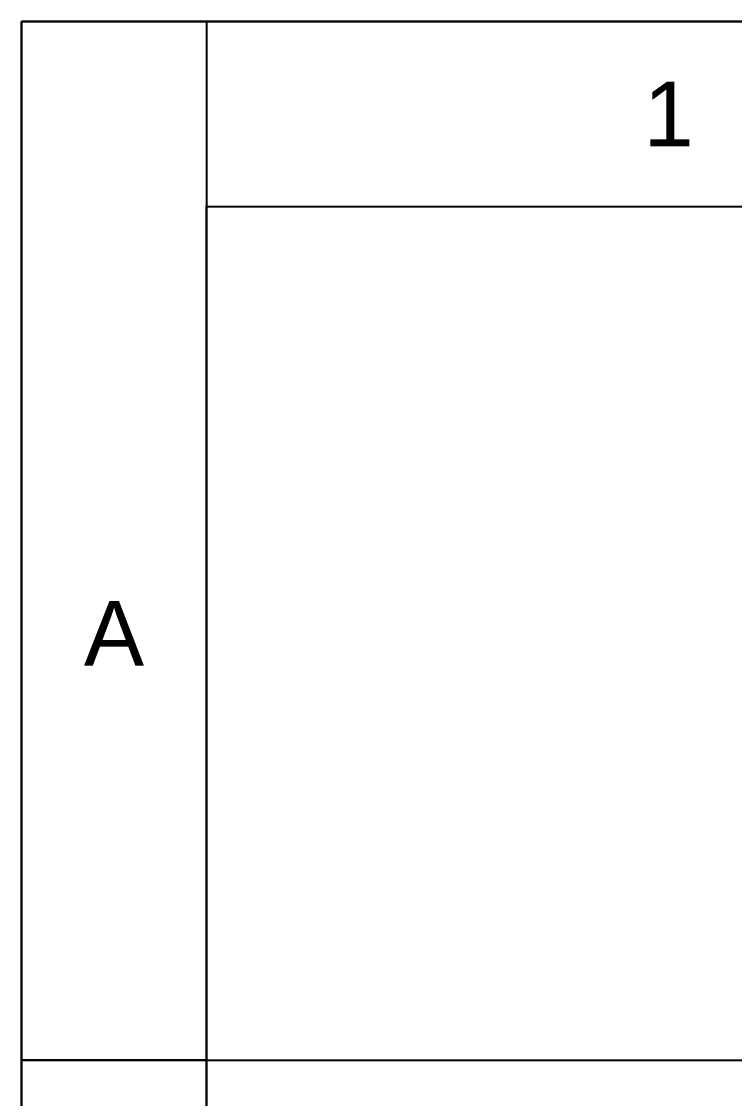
# Model space of a CAD drawing. Header units: millimetres. Extents: x 30710 to 48779, y -19256 to -8564.
# Drawn here: x 30710 to 32098, y -10660 to -8564 of the extents above; entities that cross this region are included whole.
import ezdxf
from ezdxf.enums import TextEntityAlignment as Align

# ---------------------------------------------------------------- set-up
doc = ezdxf.new("R2010")
doc.units = ezdxf.units.MM
doc.header["$LTSCALE"] = 10
doc.layers.get('Defpoints').update_dxf_attribs({"lineweight": 25})
doc.layers.add('1', color=4, linetype='Continuous', lineweight=30)
doc.layers.add('2', color=3, linetype='Continuous', lineweight=25)
doc.styles.get("Standard").update_dxf_attribs({"font": ''})
doc.styles.get('Standard').set_extended_font_data('arial')

msp = doc.modelspace()

# ---------------------------------------------------------------- linework, layer by layer
at = {"layer": '1'}
msp.add_lwpolyline([(30710.22, -8564.163), (45830.22, -8564.163), (45830.22, -19256.163), (30710.22, -19256.163)], close=True, dxfattribs=at)
at = {"layer": '2'}
for q in [(31070.22, -8924.163), (30710.22, -10586.163)]:
    msp.add_line((31070.22, -10586.163), q, dxfattribs=at)
msp.add_lwpolyline([(31070.22, -8924.163), (45470.22, -8924.163), (45470.22, -18896.163), (31070.22, -18896.163)], close=True, dxfattribs=at)
at = {"layer": 'Defpoints'}
for p, q in [((31070.22, -8564.163), (31070.22, -19256.163)), ((30710.22, -10586.157), (45830.22, -10586.157))]:
    msp.add_line(p, q, dxfattribs=at)

# ---------------------------------------------------------------- texts
at = {"layer": '2'}
for s, p in [('1', (31970.22, -8744.163)), ('A', (30890.22, -9755.163))]:
    msp.add_text(s, height=126, dxfattribs=at).set_placement(p, align=Align.MIDDLE_CENTER)

doc.saveas('drawing.dxf')
